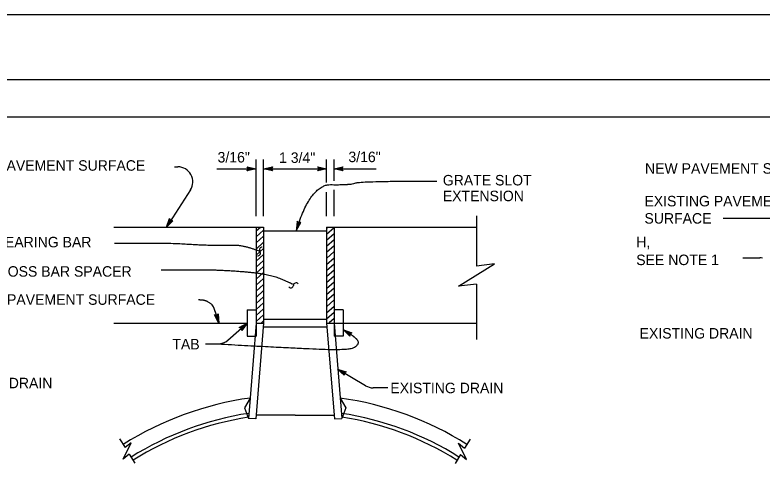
# Model space of a CAD drawing. Extents: x -893 to 867, y -474 to 712.
# Drawn here: x -440.1 to 58.5, y 407.1 to 712 of the extents above; entities that cross this region are included whole.
import ezdxf

# ---------------------------------------------------------------- set-up
doc = ezdxf.new("R2010")
doc.units = 0
for name, color, linetype in [('36 Drainage', 7, 'Continuous'), ('56 Stage 3 Anno', 7, 'Continuous'), ('57 Undefined', 7, 'Continuous'), ('60 Nongeo Data', 7, 'Continuous'), ('border_PLOTTING-ELEMENTS', 7, 'Continuous'), ('border_rw_22x34_Cut_Lines', 7, 'Continuous'), ('border_SHEET', 7, 'Continuous')]:
    doc.layers.add(name, color=color, linetype=linetype)

msp = doc.modelspace()

# ---------------------------------------------------------------- linework, layer by layer
at = {"layer": '36 Drainage'}
for p, q in [((-279.13, 567.92), (-276.27, 570.48)), ((-279.13, 570.48), (-274.13, 570.48)), ((-232.13, 570.48), (-227.13, 570.48)), ((-232.13, 569.76), (-231.33, 570.48)), ((-232.13, 565.73), (-227.13, 570.21)), ((-279.13, 563.89), (-274.13, 568.37)), ((-279.13, 559.86), (-274.13, 564.34)), ((-232.13, 561.7), (-227.13, 566.18)), ((-279.13, 555.83), (-274.13, 560.31)), ((-232.13, 557.67), (-227.13, 562.15)), ((-279.13, 551.8), (-274.13, 556.28)), ((-232.13, 553.64), (-227.13, 558.12)), ((-232.13, 549.61), (-227.13, 554.09)), ((-279.13, 547.77), (-274.13, 552.25)), ((-232.13, 545.58), (-227.13, 550.07)), ((-279.13, 543.74), (-274.13, 548.23)), ((-279.13, 539.71), (-274.13, 544.2)), ((-232.13, 541.55), (-227.13, 546.04)), ((-279.13, 535.69), (-274.13, 540.17)), ((-232.13, 537.53), (-227.13, 542.01)), ((-279.13, 531.66), (-274.13, 536.14)), ((-232.13, 533.5), (-227.13, 537.98)), ((-232.13, 529.47), (-227.13, 533.95)), ((-279.13, 527.63), (-274.13, 532.11)), ((-232.13, 525.44), (-227.13, 529.92)), ((-279.13, 523.6), (-274.13, 528.08)), ((-279.13, 519.57), (-274.13, 524.05)), ((-232.13, 521.41), (-227.13, 525.89)), ((-279.13, 515.54), (-274.13, 520.02)), ((-232.13, 517.38), (-227.13, 521.86)), ((-279.13, 511.51), (-274.13, 516)), ((-232.13, 513.35), (-227.13, 517.84)), ((-232.13, 509.33), (-227.13, 513.81)), ((-279.13, 507.48), (-274.13, 511.97)), ((-230.39, 506.86), (-227.13, 509.78)), ((-275.76, 506.48), (-274.13, 507.94))]:
    msp.add_line(p, q, dxfattribs=at)
at = {"layer": '56 Stage 3 Anno'}
for p, q in [((-279.13, 577.79), (-279.13, 615.45)), ((-274.13, 577.79), (-274.13, 615.45)), ((-232.13, 600.31), (-232.13, 615.45)), ((-227.13, 601.35), (-227.13, 615.45)), ((-333.61, 610.65), (-331.41, 610.65)), ((-305.48, 609.33), (-279.13, 609.33)), ((-274.13, 609.33), (-232.13, 609.33)), ((-227.13, 609.33), (-199.09, 609.33)), ((-323.01, 595.23), (-338.97, 570.48)), ((-232.13, 577.79), (-232.13, 593.78)), ((-227.13, 577.79), (-227.13, 595.23)), ((32.44, 576.42), (109.19, 576.42)), ((45.7, 549.93), (56.89, 549.96)), ((-306.74, 514.66), (-304.14, 506.5)), ((-298.02, 495.08), (-285.13, 506.48)), ((-312.97, 492.57), (-304.64, 492.57)), ((-206.11, 464.67), (-224.8, 475.81)), ((-191.27, 463.26), (-200.99, 463.26))]:
    msp.add_line(p, q, dxfattribs=at)
for points in [[(-285.03, 610.65), (-279.13, 609.33), (-285.03, 608.02), (-284.82, 608.37), (-280.5, 609.33), (-284.83, 610.3), (-284.62, 609.95), (-281.85, 609.33), (-284.61, 608.72), (-284.4, 609.07), (-283.21, 609.33), (-284.41, 609.6), (-284.25, 609.33), (-285.03, 608.02), (-284.25, 609.33)], [(-268.22, 608.01), (-274.13, 609.33), (-268.22, 610.64), (-268.43, 610.29), (-272.76, 609.33), (-268.43, 608.36), (-268.64, 608.71), (-271.41, 609.33), (-268.64, 609.94), (-268.85, 609.59), (-270.05, 609.33), (-268.85, 609.06), (-269.01, 609.33), (-268.22, 610.64), (-269.01, 609.33)], [(-238.03, 610.65), (-232.13, 609.33), (-238.03, 608.02), (-237.82, 608.37), (-233.5, 609.33), (-237.83, 610.3), (-237.62, 609.95), (-234.85, 609.33), (-237.61, 608.72), (-237.4, 609.07), (-236.21, 609.33), (-237.41, 609.6), (-237.25, 609.33), (-238.03, 608.02), (-237.25, 609.33)], [(-221.22, 608.01), (-227.13, 609.33), (-221.22, 610.64), (-221.43, 610.29), (-225.76, 609.33), (-221.43, 608.36), (-221.64, 608.71), (-224.41, 609.33), (-221.64, 609.94), (-221.85, 609.59), (-223.05, 609.33), (-221.85, 609.06), (-222.01, 609.33), (-221.22, 610.64), (-222.01, 609.33)], [(-334.67, 574.72), (-338.97, 570.48), (-336.87, 576.15), (-336.69, 575.78), (-338.24, 571.63), (-335.07, 574.74), (-335.48, 574.75), (-337.5, 572.76), (-336.52, 575.42), (-336.34, 575.05), (-336.76, 573.9), (-335.88, 574.77), (-336.2, 574.78), (-336.87, 576.15), (-336.2, 574.78)], [(-251.82, 574.37), (-252.3, 568.34), (-249.31, 573.6), (-249.71, 573.5), (-251.89, 569.65), (-251.55, 574.07), (-251.28, 573.77), (-251.5, 570.94), (-250.1, 573.4), (-250.5, 573.3), (-251.1, 572.24), (-251.01, 573.47), (-250.79, 573.23), (-249.31, 573.6), (-250.79, 573.23)], [(-304.43, 512.55), (-304.14, 506.5), (-306.97, 511.85), (-306.58, 511.74), (-304.51, 507.82), (-304.71, 512.25), (-305, 511.96), (-304.86, 509.12), (-306.18, 511.63), (-305.79, 511.52), (-305.22, 510.44), (-305.28, 511.67), (-305.5, 511.44), (-306.97, 511.85), (-305.5, 511.44)], [(-290.43, 503.55), (-285.13, 506.48), (-288.68, 501.58), (-288.76, 501.98), (-286.15, 505.57), (-290.04, 503.43), (-289.65, 503.3), (-287.17, 504.68), (-288.83, 502.38), (-288.91, 502.78), (-288.19, 503.78), (-289.26, 503.18), (-288.96, 503.09), (-288.68, 501.58), (-288.96, 503.09)], [(-216.64, 497.68), (-220.87, 502.01), (-215.21, 499.88), (-215.57, 499.7), (-219.72, 501.27), (-216.63, 498.09), (-216.61, 498.49), (-218.59, 500.52), (-215.94, 499.53), (-216.31, 499.35), (-217.46, 499.78), (-216.6, 498.9), (-216.58, 499.22), (-215.21, 499.88), (-216.58, 499.22)], [(-220.41, 471.65), (-224.8, 475.81), (-219.06, 473.91), (-219.42, 473.72), (-223.63, 475.11), (-220.41, 472.06), (-220.41, 472.46), (-222.47, 474.41), (-219.78, 473.52), (-220.14, 473.33), (-221.3, 473.72), (-220.41, 472.87), (-220.41, 473.19), (-219.06, 473.91), (-220.41, 473.19)]]:
    msp.add_lwpolyline(points, close=True, dxfattribs=at)
for centre, start, end in [((-331.41, 600.65), 327.1776, 90), ((56.89, 539.96), 78.7715, 90), ((-304.64, 502.57), 270, 311.4976), ((-200.99, 473.26), 239.2105, 270)]:
    msp.add_arc(centre, 10, start, end, dxfattribs=at)
for points in [[(-252.3, 568.34), (-242.68, 599), (-216.11, 598.56), (-209.57, 601.18), (-158.61, 601.18)], [(-277.13, 554.35), (-286.85, 558.23), (-300.12, 558.23), (-314.37, 558.23), (-339.3, 559.85), (-373.63, 559.53)], [(-342.54, 542.04), (-320.2, 542.04), (-307.57, 542.04), (-285.23, 540.75), (-268.39, 538.48), (-254.79, 532.65), (-254.79, 532.33)], [(-304.14, 506.5), (-307.11, 517.32), (-310.19, 520.08), (-312.94, 521.37), (-315.69, 521.86), (-317.63, 521.86)], [(-304.64, 492.57), (-258.98, 490.03), (-217.82, 488.29), (-210.63, 491.78), (-211.29, 496.13), (-220.87, 502.01)]]:
    msp.add_open_spline(points, degree=2, dxfattribs=at)
at = {"layer": '57 Undefined'}
for centre, start, end in [((-278.09, 553.15), 265.0823, 36.58), ((-275.17, 555.32), 85.0823, 216.58), ((-256.07, 531.76), 223.2978, 354.7955), ((-252.46, 531.43), 43.2978, 174.7955)]:
    msp.add_arc(centre, 1.81, start, end, dxfattribs=at)
at = {"layer": '60 Nongeo Data'}
for p, q in [((-132.13, 578.07), (-132.13, 544.48)), ((-374.13, 570.48), (-274.13, 570.48)), ((-279.13, 570.48), (-279.13, 506.48)), ((-274.13, 570.48), (-274.13, 506.48)), ((-232.13, 570.48), (-232.13, 506.48)), ((-232.13, 570.48), (-132.13, 570.48)), ((-227.13, 570.48), (-227.13, 506.48)), ((-274.13, 567.98), (-232.13, 567.98)), ((-132.13, 532.48), (-132.13, 495.54)), ((-285.13, 515.19), (-279.13, 515.19)), ((-285.13, 515.19), (-285.13, 497.76)), ((-279.13, 515.19), (-279.13, 506.48)), ((-221.13, 515.19), (-227.13, 515.19)), ((-221.13, 515.19), (-221.13, 497.76)), ((-274.13, 508.98), (-232.13, 508.98)), ((-374.13, 506.48), (-285.13, 506.48)), ((-279.15, 506.48), (-283.2, 456.55)), ((-274.13, 506.48), (-279.33, 442.49)), ((-279.13, 506.48), (-274.13, 506.48)), ((-279.13, 506.48), (-279.13, 497.76)), ((-274.33, 503.98), (-231.93, 503.98)), ((-232.13, 506.48), (-227.13, 506.48)), ((-232.13, 506.48), (-226.93, 442.49)), ((-227.13, 506.48), (-132.13, 506.48)), ((-227.13, 506.48), (-227.13, 497.76)), ((-227.11, 506.48), (-221.94, 442.89)), ((-285.13, 497.76), (-279.13, 497.76)), ((-221.13, 497.76), (-227.13, 497.76)), ((-283.17, 456.46), (-287, 450.01)), ((-283.22, 456.37), (-284.32, 442.89)), ((-223.09, 456.46), (-219.26, 450.01)), ((-287, 450.01), (-284.29, 442.92)), ((-219.26, 450.01), (-221.97, 442.92)), ((-253.13, 444.98), (-279.13, 444.98)), ((-253.13, 444.98), (-227.13, 444.98)), ((-279.33, 442.49), (-284.32, 442.89)), ((-226.93, 442.49), (-221.94, 442.89)), ((-370.25, 429.35), (-366.51, 423.39)), ((-136.28, 429.06), (-140, 423.08)), ((-363.79, 419.05), (-360.04, 413.09)), ((-142.71, 418.74), (-146.43, 412.76))]:
    msp.add_line(p, q, dxfattribs=at)
for points in [[(-132.13, 532.48), (-144.13, 530.98), (-120.13, 545.98), (-132.13, 544.48)], [(-363.79, 419.05), (-367.78, 415.79), (-362.51, 426.65), (-366.51, 423.39)], [(-142.71, 418.74), (-138.7, 415.49), (-144.01, 426.33), (-140, 423.08)]]:
    msp.add_lwpolyline(points, dxfattribs=at)
for radius, start, end in [(215.64, 98.0067, 122.1175), (215.64, 57.8825, 81.9772), (205.64, 98.654, 122.1409), (205.64, 57.8834, 81.3638), (203.14, 98.8421, 122.1175), (203.14, 57.8825, 81.1703)]:
    msp.add_arc((-253.13, 242.93), radius, start, end, dxfattribs=at)
at = {"layer": 'border_PLOTTING-ELEMENTS'}
for points in [[(-893.45, -474.04), (866.55, -474.04), (866.55, 711.96), (-893.45, 711.96)], [(-863.45, 668.96), (836.55, 668.96), (836.55, -431.04), (-863.45, -431.04)]]:
    msp.add_lwpolyline(points, close=True, dxfattribs=at)
at = {"layer": 'border_rw_22x34_Cut_Lines'}
msp.add_lwpolyline([(-863.45, 668.96), (836.55, 668.96), (836.55, -431.04), (-863.45, -431.04)], close=True, dxfattribs=at)
at = {"layer": 'border_SHEET'}
msp.add_line((-813.45, 643.96), (811.55, 643.96), dxfattribs=at)

# ---------------------------------------------------------------- texts
at = {"layer": '57 Undefined'}
for s, p in [('3/16"', (-304.88, 613.55)), ('1 3/4"', (-263.85, 613.27)), ('3/16"', (-217.57, 613.79)), ('NEW PAVEMENT SURFACE', (-476.39, 608.06)), ('NEW PAVEMENT SURFACE', (-19.64, 606.08)), ('GRATE SLOT', (-154.58, 598.25)), ('EXTENSION', (-154.58, 587.75)), ('EXISTING PAVEMENT', (-20.02, 584.29)), ('SURFACE', (-20.02, 572.79)), ('BEARING BAR ', (-453.02, 556.97)), ('H,', (-25.48, 557.02)), ('SEE NOTE 1', (-25.48, 545.12)), ('CROSS BAR SPACER ', (-458.45, 537.4)), ('EXISTING PAVEMENT SURFACE', (-491.69, 518.64)), ('EXISTING DRAIN', (-23.24, 496.14)), ('TAB', (-335.05, 488.89)), ('EXISTING DRAIN', (-490.53, 462.96)), ('EXISTING DRAIN', (-189.58, 459.68))]:
    msp.add_text(s, height=7, dxfattribs=at).set_placement(p)

doc.saveas('drawing.dxf')
